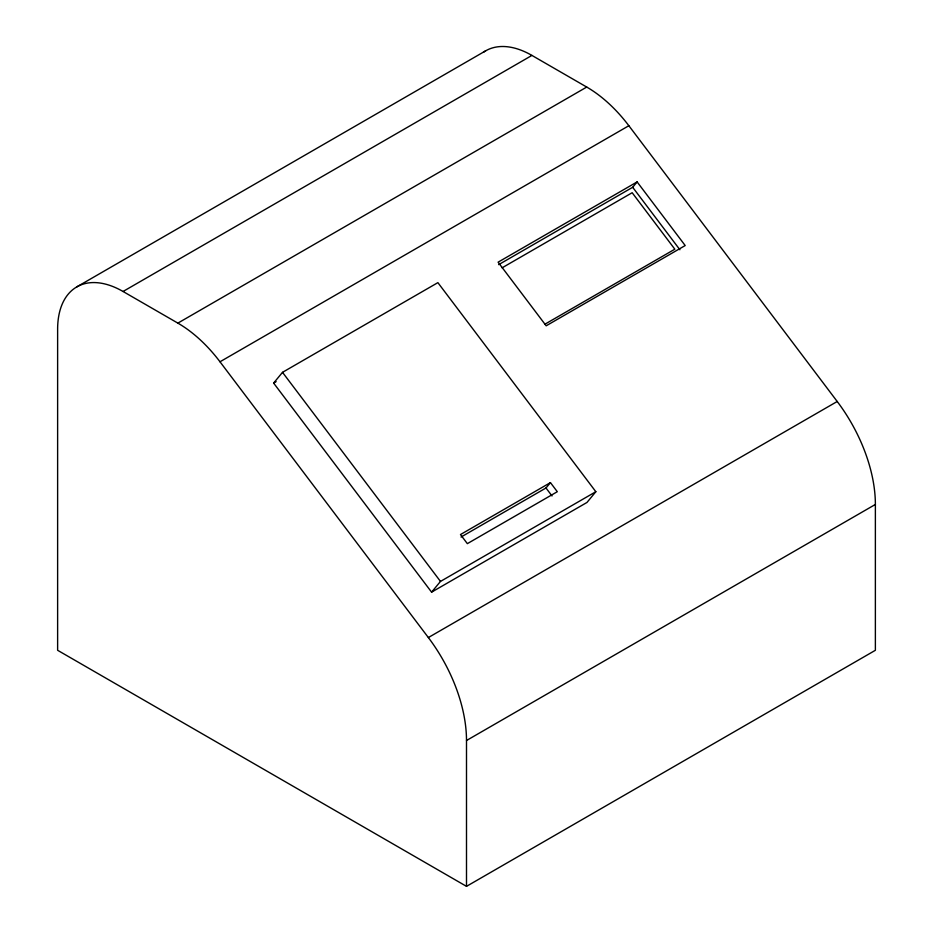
<?xml version="1.0" encoding="UTF-8"?>
<svg xmlns="http://www.w3.org/2000/svg" width="933" height="933" viewBox="0 0 933 933"><rect width="100%" height="100%" fill="white"/><g stroke="black" fill="none" stroke-linecap="round" stroke-linejoin="round"><path stroke-width="1.4" d="M273.626 383.078L282.512 372.337L437.88 282.641L595.849 491.714L586.974 502.455L431.594 592.152L273.626 383.078L276.133 381.632M498.677 264.645L632.679 187.276L637.122 181.912L685.195 245.542L546.178 325.804L498.105 262.173L637.122 181.912M431.594 592.152L440.481 581.422L595.849 491.714M461.042 537.035L545.992 487.982L550.435 482.618L557.304 491.714L467.351 543.647L460.482 534.551L550.435 482.618M76.786 286.897L485.661 50.837M123.051 291.481L531.927 55.42L586.729 87.061A109.767 63.374 60 0 1 628.854 125.722L837.216 401.493A118.001 68.132 60 0 1 875.376 504.45L875.376 650.289L466.5 886.35L57.624 650.289L57.624 329.256A92.53 53.426 60 0 1 123.051 291.481L177.865 323.121A109.767 63.374 60 0 1 219.99 361.782L428.352 637.554A118.001 68.132 60 0 1 466.5 740.51L466.5 886.35M177.865 323.121L586.729 87.061M219.99 361.782L628.854 125.722M502.106 267.818L632.166 192.723L674.827 249.193L544.767 324.287M428.352 637.554L837.216 401.493M466.5 740.51L875.376 504.45M632.679 187.276L679.889 249.752M545.992 487.982L552.009 495.948M282.512 372.337L440.481 581.422M483.306 52.341A92.53 53.426 60 0 1 531.927 55.42"/></g></svg>
